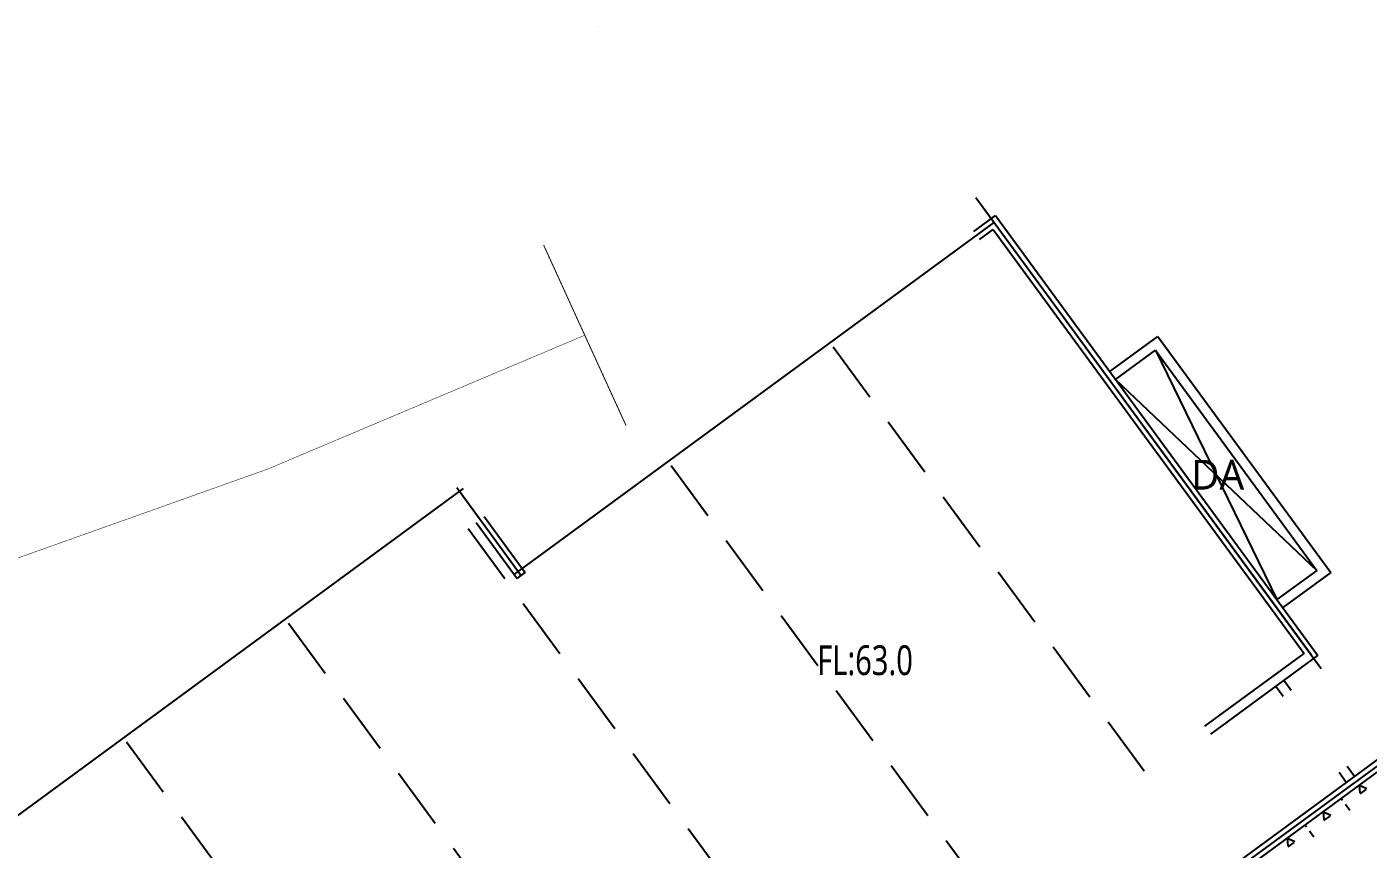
# Model space of a CAD drawing. Header units: millimetres. Extents: x 75184266 to 76346726, y -35077925 to -33679385.
# Drawn here: x 75310937 to 75337979, y -34869379 to -34852799 of the extents above; entities that cross this region are included whole.
import ezdxf
from ezdxf.enums import TextEntityAlignment as Align

# ---------------------------------------------------------------- set-up
doc = ezdxf.new("R2010")
doc.units = ezdxf.units.MM
doc.header["$LTSCALE"] = 50
doc.header["$MEASUREMENT"] = 0
doc.linetypes.add('XR-지하3층$0$-HID', pattern=[2.5, 1.5, -1])
doc.linetypes.add('XR-지하3층$0$HIDDEN', pattern=[0.375, 0.25, -0.125])
doc.layers.add('건축', color=8, linetype='CONTINUOUS', plot=False)
doc.styles.add('HY각헤드라인M', font='')
doc.styles.add('XR-지하3층$0$맑은고딕', font='')
doc.styles.get('HY각헤드라인M').set_extended_font_data('Malgun Gothic')
doc.styles.get('XR-지하3층$0$맑은고딕').set_extended_font_data('Malgun Gothic')

msp = doc.modelspace()

# ---------------------------------------------------------------- linework, layer by layer
at = {"layer": '건축', "ltscale": 0.5}
for p, q in [((75322464, -34852799), (75322464, -34852799)), ((75320764, -34863841), (75330441, -34856746)), ((75330441, -34856746), (75336827, -34865456)), ((75332769, -34859751), (75333737, -34859042)), ((75333737, -34859042), (75337225, -34863800)), ((75332887, -34859912), (75333693, -34859321)), ((75333693, -34859321), (75336945, -34863757)), ((75333693, -34859321), (75336139, -34864348)), ((75332887, -34859912), (75336945, -34863757)), ((75298084, -34877988), (75319742, -34862110)), ((75319603, -34862088), (75320903, -34863862)), ((75336945, -34863757), (75336139, -34864348)), ((75337225, -34863800), (75336257, -34864509))]:
    msp.add_line(p, q, dxfattribs=at)
at = {"layer": '건축', "ltscale": 100}
for p, q in [((75330069, -34856238), (75337034, -34865738)), ((75330027, -34856925), (75330463, -34856606)), ((75330463, -34856606), (75336967, -34865477)), ((75330145, -34857087), (75330420, -34856885)), ((75330420, -34856885), (75336687, -34865434)), ((75320156, -34862674), (75320984, -34863803)), ((75319995, -34862792), (75320823, -34863921)), ((75320823, -34863921), (75320984, -34863803)), ((75334687, -34866900), (75336687, -34865434)), ((75334805, -34867062), (75336967, -34865477)), ((75336429, -34866182, 0), (75336281, -34865980, 0)), ((75336267, -34866300, 0), (75336119, -34866098, 0)), ((75332120, -34872130, 0), (75339060, -34867043, 0)), ((75332061, -34872050, 0), (75338201, -34867549, 0)), ((75332179, -34872211, 0), (75338158, -34867828, 0)), ((75337538, -34868034, 0), (75337391, -34867833, 0)), ((75337700, -34867916, 0), (75337552, -34867714, 0))]:
    msp.add_line(p, q, dxfattribs=at)
at = {"layer": '건축', "linetype": 'XR-지하3층$0$HIDDEN', "ltscale": 100}
for p, q in [((75327194, -34859250), (75333461, -34867799)), ((75323928, -34861645), (75330195, -34870194)), ((75319834, -34862911), (75326929, -34872588)), ((75316213, -34864821), (75323663, -34874983)), ((75312946, -34867216), (75320396, -34877378))]:
    msp.add_line(p, q, dxfattribs=at)
at = {"layer": '건축', "linetype": 'XR-지하3층$0$-HID', "ltscale": 2}
for p, q in [((75337609, -34868602, 0), (75337432, -34868360, 0)), ((75336884, -34869135, 0), (75336707, -34868893, 0))]:
    msp.add_line(p, q, dxfattribs=at)
at = {"layer": '건축', "const_width": 20}
msp.add_lwpolyline([(75321355, -34857197), (75322185, -34859017), (75323016, -34860836)], dxfattribs=at)
at = {"layer": '건축', "const_width": 10}
msp.add_lwpolyline([(75322185, -34859017, -0.043052), (75302591, -34865993), (75297098, -34872691), (75296530, -34893813)], format="xyb", dxfattribs=at)
at = {"layer": '건축', "linetype": 'XR-지하3층$0$-HID', "ltscale": 2, "elevation": 0}
for points in [[(75337953, -34868164), (75337795, -34868094), (75337814, -34868266), (75337953, -34868164)], [(75337228, -34868697), (75337069, -34868627), (75337088, -34868799), (75337228, -34868697)], [(75336502, -34869229), (75336344, -34869160), (75336363, -34869332), (75336502, -34869229)]]:
    msp.add_lwpolyline(points, dxfattribs=at)

# ---------------------------------------------------------------- texts
at = {"layer": '건축', "ltscale": 0.5, "style": 'XR-지하3층$0$맑은고딕'}
msp.add_text('DA', height=600, dxfattribs=at).set_placement((75334945, -34861830, 0), align=Align.MIDDLE_CENTER)
at = {"layer": '건축', "style": 'HY각헤드라인M', "width": 0.75}
msp.add_text('FL:63.0', height=600, rotation=0, dxfattribs=at).set_placement((75326869, -34865869))

doc.saveas('drawing.dxf')
